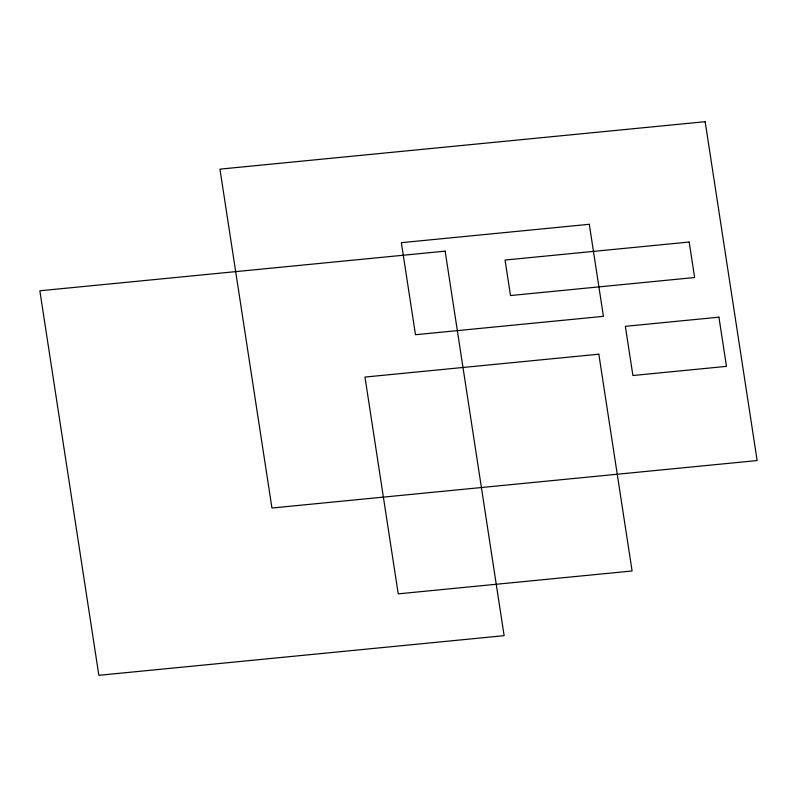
<?xml version="1.0" encoding="UTF-8"?>
<svg xmlns="http://www.w3.org/2000/svg" width="797" height="797" viewBox="0 0 797 797"><rect width="100%" height="100%" fill="white"/><g stroke="black" fill="none" stroke-linecap="round" stroke-linejoin="round"><path stroke-width="1.2" d="M705.156 121.692L219.952 169.143L271.946 508.018L757.15 460.556L705.156 121.692M589.302 224.296L401.359 242.677L415.476 334.72L603.429 316.339L589.302 224.296M445.144 251.145L39.85 290.785L98.848 675.308L504.132 635.667L445.144 251.145M689.196 242.029L505.059 260.041L510.498 295.538L694.635 277.525L689.196 242.029M718.934 317.176L625.356 326.332L632.898 375.517L726.475 366.371L718.934 317.176M598.826 354.197L364.966 377.071L398.221 593.855L632.091 570.981L598.826 354.197"/></g></svg>
